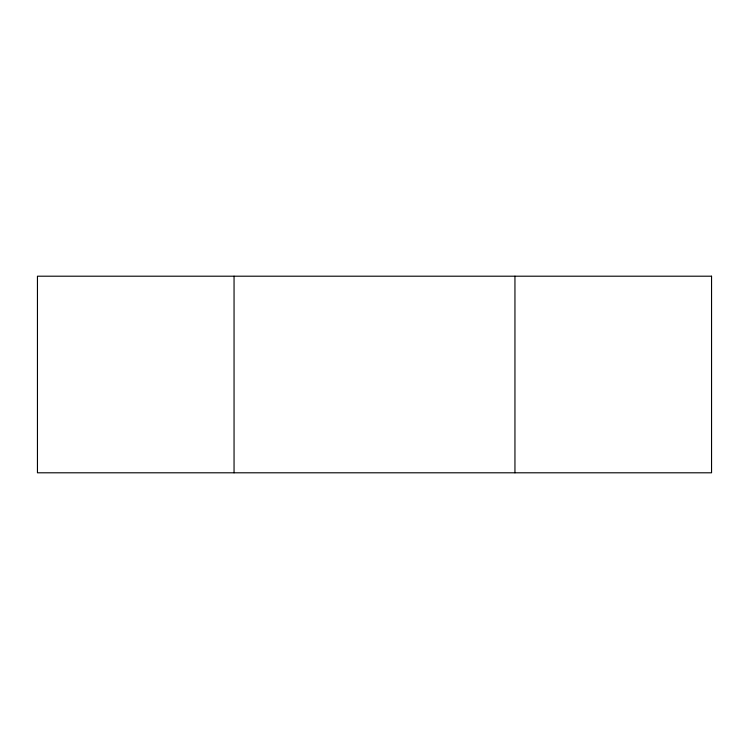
<?xml version="1.0" encoding="UTF-8"?>
<svg xmlns="http://www.w3.org/2000/svg" width="749" height="749" viewBox="0 0 749 749"><rect width="100%" height="100%" fill="white"/><g stroke="black" fill="none" stroke-linecap="round" stroke-linejoin="round"><path stroke-width="1.12" d="M514.947 276.203L514.947 472.797M234.053 276.203L234.053 472.797M711.55 276.203L37.45 276.203L37.45 472.797L711.55 472.797L711.55 276.203"/></g></svg>
